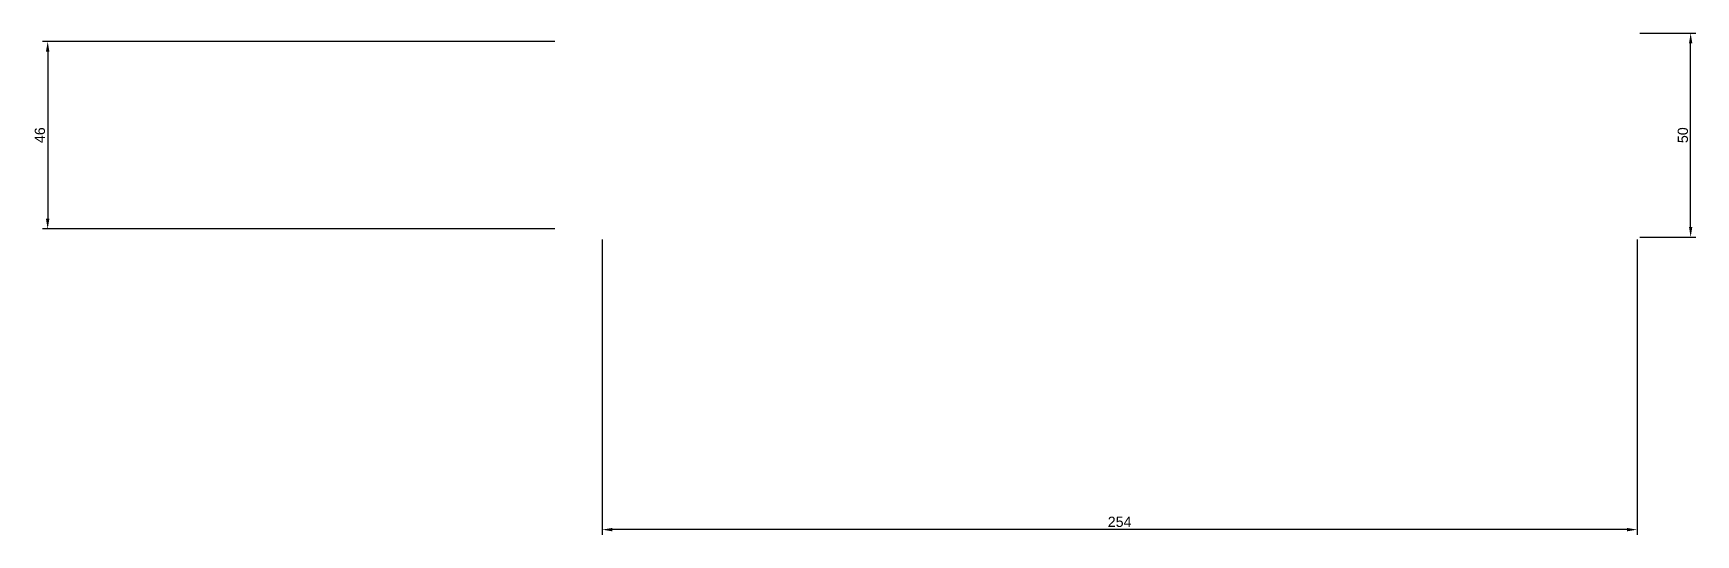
# Model space of a CAD drawing. Header units: millimetres. Extents: x -129 to 279, y -73 to 50.
import ezdxf

# ---------------------------------------------------------------- set-up
doc = ezdxf.new("R2010")
doc.units = ezdxf.units.MM
doc.styles.get("Standard").update_dxf_attribs({"font": 'arial.ttf'})
doc.dimstyles.new('ISO-25', dxfattribs={"dimtxt": 2.5, "dimasz": 2.5, "dimexe": 1.25, "dimexo": 0.625, "dimtad": 1, "dimtxsty": 'Standard', "dimcen": 2.5, "dimadec": 0, "dimazin": 0, "dimtfac": 1, "dimtmove": 0, "dimatfit": 3, "dimfxl": 1, "dimarcsym": 0})

# ---------------------------------------------------------------- blocks, each defined once
blk = doc.blocks.new('*D1')
at = {"color": 0, "lineweight": -2, "transparency": 16777216}
for p, q in [((265.63, 50), (279.38, 50)), ((278.13, 2.5), (278.13, 47.5)), ((265.63, 0), (279.38, 0))]:
    blk.add_line(p, q, dxfattribs=at)
at = {"color": 0, "transparency": 16777216}
for points in [[(277.72, 47.5), (278.55, 47.5), (278.13, 50)], [(277.72, 2.5), (278.55, 2.5), (278.13, 0)]]:
    blk.add_solid(points, dxfattribs=at)
at = {"layer": 'Defpoints', "color": 0, "transparency": 16777216}
for p in [(265, 50), (278.13, 50), (265, 0)]:
    blk.add_point(p, dxfattribs=at)
at = {"color": 0, "transparency": 16777216, "insert": (276.23, 25), "char_height": 2.5, "attachment_point": 5, "rotation": 90}
blk.add_mtext('50', dxfattribs=at)
blk = doc.blocks.new('*D2')
at = {"color": 0, "lineweight": -2, "transparency": 16777216}
for p, q in [((-0.63, 48), (-126.32, 48)), ((-125.07, 45.5), (-125.07, 4.5)), ((-0.63, 2), (-126.32, 2))]:
    blk.add_line(p, q, dxfattribs=at)
at = {"color": 0, "transparency": 16777216}
for points in [[(-125.49, 45.5), (-124.65, 45.5), (-125.07, 48)], [(-125.49, 4.5), (-124.65, 4.5), (-125.07, 2)]]:
    blk.add_solid(points, dxfattribs=at)
at = {"layer": 'Defpoints', "color": 0, "transparency": 16777216}
for p in [(0, 48), (-125.07, 2), (0, 2)]:
    blk.add_point(p, dxfattribs=at)
at = {"color": 0, "transparency": 16777216, "insert": (-126.97, 25), "char_height": 2.5, "attachment_point": 5, "rotation": 90}
blk.add_mtext('46', dxfattribs=at)
blk = doc.blocks.new('*D5')
at = {"color": 0, "lineweight": -2, "transparency": 16777216}
for p, q in [((11, -0.62), (11, -73)), ((265, -0.62), (265, -73)), ((262.5, -71.75), (13.5, -71.75))]:
    blk.add_line(p, q, dxfattribs=at)
at = {"color": 0, "transparency": 16777216}
for points in [[(13.5, -71.33), (13.5, -72.17), (11, -71.75)], [(262.5, -71.33), (262.5, -72.17), (265, -71.75)]]:
    blk.add_solid(points, dxfattribs=at)
at = {"layer": 'Defpoints', "color": 0, "transparency": 16777216}
for p in [(11, 0), (265, 0), (11, -71.75)]:
    blk.add_point(p, dxfattribs=at)
at = {"color": 0, "transparency": 16777216, "insert": (138, -69.85), "char_height": 2.5, "attachment_point": 5}
blk.add_mtext('254', dxfattribs=at)

msp = doc.modelspace()

# ---------------------------------------------------------------- dimensions: what is measured, and where the dimension line sits
for base, p1, p2, picture, middle in [((278.134, 50), (265, 0), (265, 50), '*D1', (276.233, 25)), ((-125.071, 2), (0, 48), (0, 2), '*D2', (-126.973, 25))]:
    dim = msp.add_linear_dim(base=base, p1=p1, p2=p2, angle=90, dimstyle='ISO-25')
    dim.commit()
    dim.dimension.update_dxf_attribs({"geometry": picture, "text_midpoint": middle})
dim = msp.add_linear_dim(base=(11, -71.75), p1=(265, 0), p2=(11, 0), dimstyle='ISO-25')
dim.commit()
dim.dimension.update_dxf_attribs({"geometry": '*D5', "text_midpoint": (138, -69.849)})

doc.saveas('drawing.dxf')
